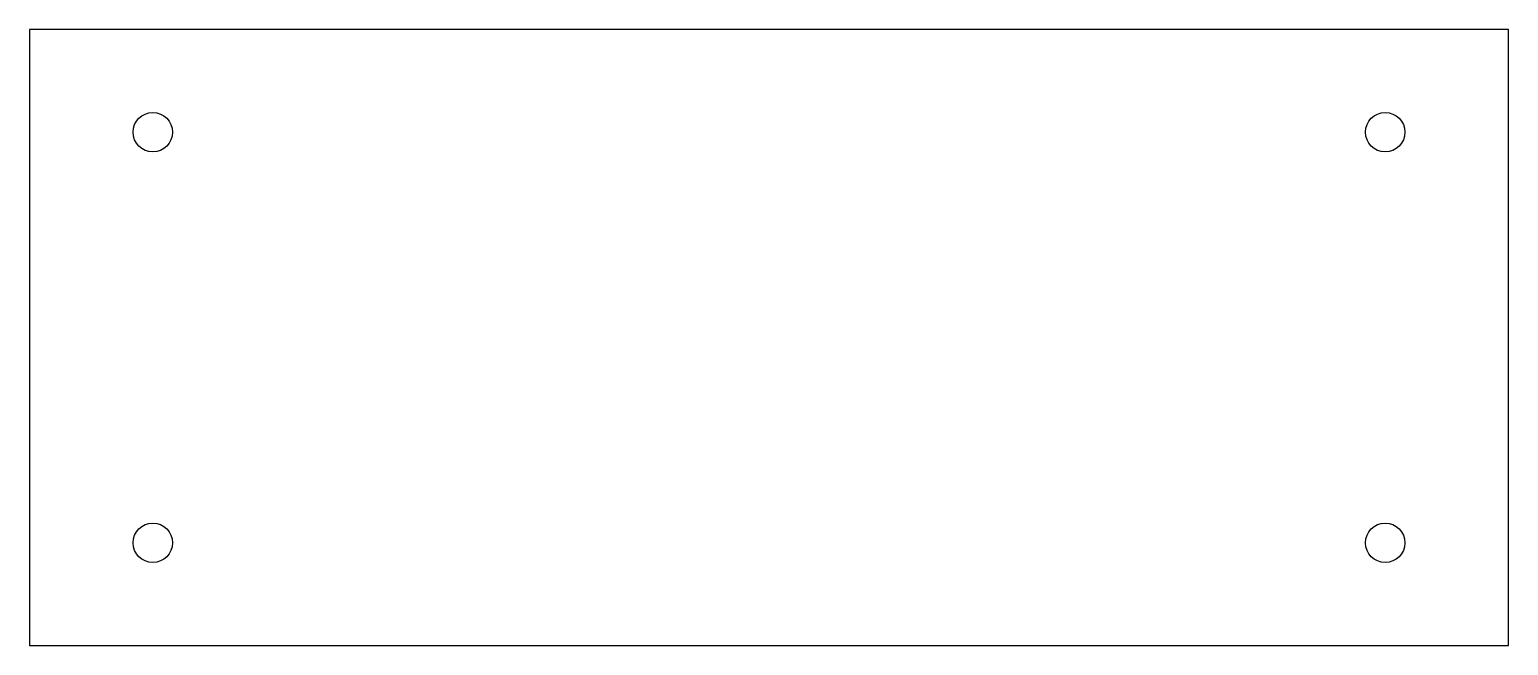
# Model space of a CAD drawing. Header units: millimetres. Extents: x -90 to 90, y -38 to 38.
import ezdxf

# ---------------------------------------------------------------- set-up
doc = ezdxf.new("R2010")
doc.units = ezdxf.units.MM

msp = doc.modelspace()

# ---------------------------------------------------------------- linework, layer by layer
msp.add_lwpolyline([(90, 37.5), (-90, 37.5), (-90, -37.5), (90, -37.5)], close=True)
for centre in [(-75, 25), (75, 25), (-75, -25), (75, -25)]:
    msp.add_circle(centre, 2.4)

doc.saveas('drawing.dxf')
